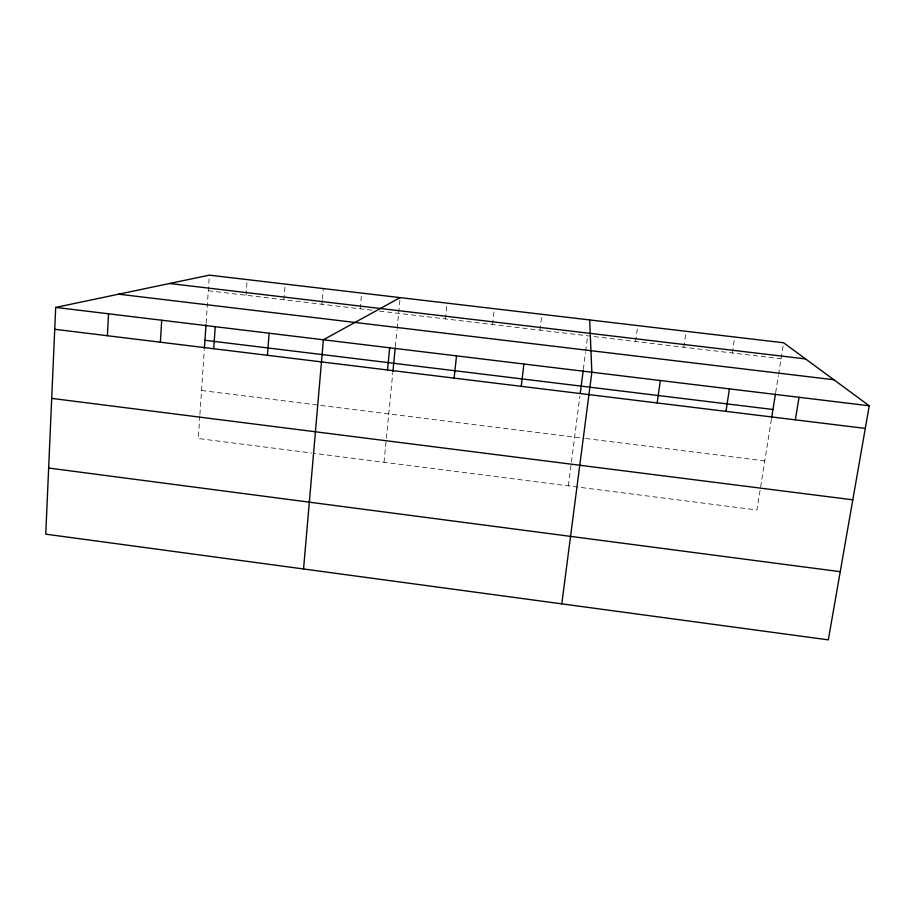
<?xml version="1.0" encoding="UTF-8"?>
<svg xmlns="http://www.w3.org/2000/svg" width="915" height="915" viewBox="0 0 915 915"><rect width="100%" height="100%" fill="white"/><g stroke="black" fill="none" stroke-linecap="round" stroke-linejoin="round"><path stroke-width="0.69" stroke-dasharray="4.58 3.43" d="M199.813 415.936L198.292 438.525L311.981 453.062M199.916 414.518L204.285 350.056M206.092 323.315L209.352 275.141M246.009 295.236L247.164 279.59M283.89 299.743L285.148 284.062M321.954 304.26L322.286 300.337M322.4 299.022L323.304 288.557M360.19 308.801L361.642 293.075M384.014 462.281L392.752 373.137M395.349 346.648L396.984 330.006M397.121 328.622L400.152 297.615M445.468 318.923L447.126 303.151M492.579 324.516L494.375 308.71M539.976 330.155L541.886 314.314M568.375 485.865L579.904 396.046M583.335 369.351L585.486 352.584M585.657 351.188L587.636 335.805M635.57 341.501L637.732 325.603M683.791 347.231L686.078 331.299M732.274 352.984L734.699 337.017M771.414 419.219L756.934 509.987L313.365 453.245M775.657 392.592L778.356 375.688M778.585 374.281L783.606 342.782M208.3 290.764L372.542 310.265M379.405 311.077L781.055 358.783M201.54 390.522L584.33 438.354M585.726 438.525L764.757 460.897"/><path stroke-width="1.37" d="M55.689 307.406L45.75 534.154L828.315 639.86L869.25 405.78L783.606 342.782L209.352 275.141L55.689 307.406L869.25 405.78M107.387 335.725L108.53 313.788M160.377 342.21L161.715 320.227M204.377 348.661L206.001 324.722M213.721 348.729L215.242 326.701M267.42 355.294L269.136 333.209M303.551 568.981L323.384 339.774L400.152 297.615M387.525 369.98L389.676 347.791M392.89 371.73L395.211 348.032M454.115 378.124L456.516 355.866M521.253 386.336L523.906 364.021M580.27 393.21L583.152 370.758M561.787 603.854L591.845 372.233L589.672 319.941M657.176 402.955L660.333 380.514M725.972 411.373L729.404 388.864M771.631 417.835L775.44 393.999M795.352 419.859L799.035 397.293M169.561 283.49L805.543 358.92M118.664 294.184L833.851 379.748M204.949 340.288L772.958 409.497M54.728 329.286L865.293 428.403M51.709 398.391L852.803 499.819M48.655 468.034L840.233 571.692"/></g></svg>
